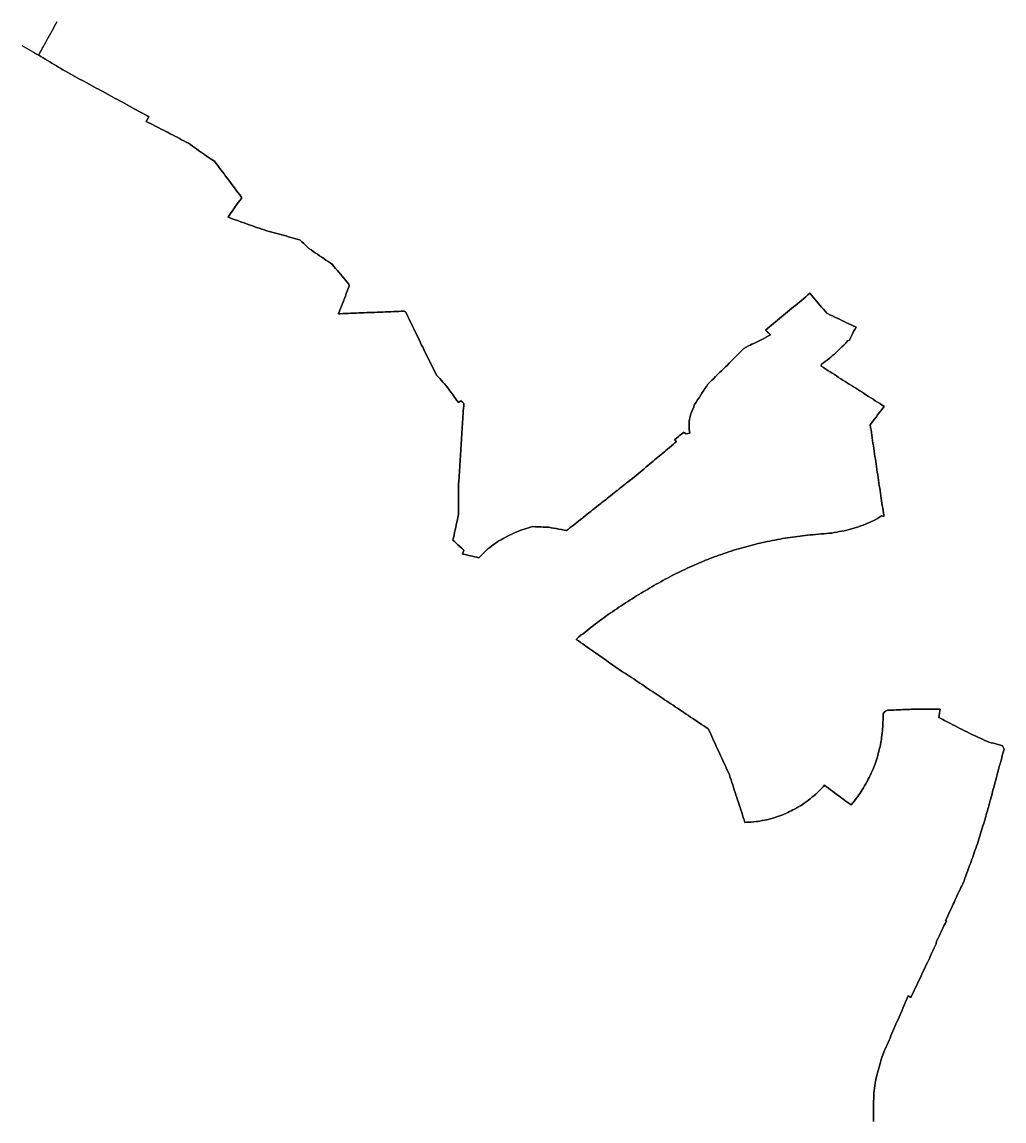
# Model space of a CAD drawing. Header units: inches. Extents: x 130170 to 284068, y 377793 to 804530.
# Drawn here: x 159913 to 163505, y 621298 to 625317 of the extents above; entities that cross this region are included whole.
import ezdxf

# ---------------------------------------------------------------- set-up
doc = ezdxf.new("R2010")
doc.units = ezdxf.units.IN
doc.header["$MEASUREMENT"] = 0
doc.layers.add('muni_il', color=7, linetype='Continuous')

msp = doc.modelspace()

# ---------------------------------------------------------------- linework, layer by layer
at = {"layer": 'muni_il'}
for points in [[(163027, 621296.2), (163027, 621301.2), (163027.1, 621311.1), (163027.2, 621321.1), (163027.3, 621331), (163027.4, 621340.9), (163027.5, 621350.9), (163027.6, 621360.8), (163027.8, 621370.7), (163027.9, 621380.7), (163028, 621390.6), (163028.1, 621400.5), (163029.4, 621409.4), (163030.8, 621418.2), (163032.2, 621427.1), (163033.6, 621435.9), (163034.7, 621442.6), (163035.9, 621449.4), (163037.1, 621456.1), (163039.5, 621464.9), (163041.9, 621473.7), (163044.4, 621482.5), (163046.8, 621491.3), (163049.2, 621500.1), (163051.7, 621508.9), (163054.1, 621517.7), (163056.5, 621526.5), (163059, 621533.5), (163061.6, 621540), (163064.2, 621546.4), (163066.8, 621552.8), (163070.2, 621560.9), (163073.7, 621569), (163077.2, 621577.1), (163080.7, 621585.2), (163084.1, 621593.3), (163087.6, 621601.4), (163091.1, 621609.5), (163094.6, 621617.6), (163098.3, 621626.2), (163102, 621634.8), (163105.7, 621643.5), (163109.4, 621652.1), (163113.1, 621660.7), (163116.9, 621669.4), (163120.6, 621678), (163124.3, 621686.6), (163128, 621695.3), (163131.7, 621703.9), (163135.4, 621712.5), (163139.1, 621721.2), (163142.8, 621729.8), (163146.6, 621738.4), (163150.3, 621747.1), (163154, 621755.7), (163158.9, 621752.8), (163163.9, 621749.9), (163167.9, 621758.4), (163172, 621766.9), (163176, 621775.4), (163180, 621783.9), (163184, 621792.4), (163188.1, 621800.9), (163192.1, 621809.4), (163196.1, 621817.9), (163200.2, 621826.4), (163204.2, 621834.9), (163208.2, 621843.4), (163212.2, 621851.9), (163216.3, 621860.4), (163220.3, 621868.9), (163224.3, 621877.4), (163227.9, 621885), (163231.5, 621892.5), (163235.1, 621900.1), (163238.7, 621907.6), (163242.3, 621915.2), (163245.9, 621923), (163249.5, 621930.7), (163253.2, 621938.5), (163256.8, 621946.3), (163258.2, 621955.3), (163259.2, 621957.9), (163263.3, 621966.3), (163267.1, 621974.3), (163270.9, 621982.2), (163274.8, 621990.2), (163278.6, 621998.1), (163282.4, 622006.1), (163286.2, 622014.1), (163290.1, 622022), (163293.9, 622030), (163290.7, 622031.5), (163294.9, 622039.9), (163299.1, 622048.3), (163303, 622056.8), (163306.9, 622065.2), (163310.8, 622073.6), (163314.7, 622082), (163318.6, 622090.4), (163321.9, 622097.5), (163325.1, 622104.6), (163328.4, 622111.7), (163332.2, 622119.9), (163336.1, 622128.2), (163339.9, 622136.5), (163343.7, 622144.7), (163346.8, 622151.3), (163349.9, 622157.9), (163353.6, 622165.8), (163357.3, 622173.7), (163358.3, 622176.6), (163360.1, 622181.3), (163361.9, 622186.1), (163364.8, 622194.1), (163367.7, 622202.1), (163370.7, 622210.1), (163373.4, 622217.5), (163376.2, 622225), (163378.9, 622232.4), (163381.7, 622239.9), (163384.5, 622247.5), (163387.2, 622255.2), (163390, 622262.9), (163392.8, 622270.8), (163395.6, 622278.7), (163398.4, 622286.6), (163401.2, 622294.4), (163404.2, 622303), (163407.2, 622311.6), (163410.2, 622320.2), (163412.7, 622328.3), (163415.1, 622336.5), (163417.6, 622344.7), (163420.1, 622352.8), (163422.6, 622361), (163425.1, 622369.2), (163427.6, 622377.8), (163430.2, 622386.3), (163432.7, 622394.9), (163435.2, 622403.5), (163437.8, 622412), (163439.7, 622419), (163441.6, 622425.9), (163443.6, 622432.6), (163445.5, 622439.3), (163447.5, 622445.9), (163450.1, 622455.3), (163452.8, 622464.7), (163453.2, 622467.9), (163454.7, 622473), (163456.2, 622478.1), (163458.4, 622486.4), (163460.7, 622494.7), (163462.9, 622503), (163465.2, 622511.3), (163466.9, 622517.7), (163468.7, 622524), (163470.7, 622531.3), (163472.6, 622538.5), (163474.3, 622544.8), (163475.9, 622551), (163478.4, 622560.2), (163481, 622569.5), (163483.6, 622578.7), (163486.2, 622588.3), (163488.7, 622597.8), (163491.3, 622607.3), (163492.7, 622612.4), (163494.1, 622617.6), (163496.2, 622625.8), (163498.4, 622634), (163500.6, 622642.3), (163502.6, 622649.9), (163504.6, 622657.5), (163502.7, 622662.6), (163500.7, 622667.7), (163499.6, 622669.7), (163491.3, 622672.1), (163482.9, 622674.4), (163474.5, 622676.8), (163466.1, 622679.1), (163457.8, 622681.5), (163449.4, 622683.9), (163441.7, 622686.9), (163434, 622689.9), (163425.8, 622693.8), (163417.5, 622697.6), (163409.3, 622701.5), (163401.1, 622705.3), (163392.9, 622709.2), (163384.6, 622713), (163376.4, 622716.9), (163368.2, 622720.7), (163359.9, 622724.6), (163351.3, 622729.1), (163342.7, 622733.6), (163334.1, 622738.1), (163325.5, 622742.6), (163316.9, 622747.1), (163309.3, 622751.1), (163301.7, 622755.1), (163294.6, 622758.8), (163287.5, 622762.5), (163280.4, 622766.2), (163273.3, 622769.9), (163266.2, 622773.6), (163267.4, 622781.4), (163268.7, 622789.1), (163269.9, 622796.8), (163271.1, 622804.6), (163261.6, 622804.5), (163252.1, 622804.4), (163242.5, 622804.3), (163233, 622804.2), (163223.4, 622804.1), (163213.9, 622804), (163204.3, 622803.9), (163194.8, 622803.8), (163185.3, 622803.7), (163175.7, 622803.6), (163166.2, 622803.5), (163158.4, 622803.3), (163150.6, 622803), (163142.8, 622802.8), (163135, 622802.5), (163127.2, 622802.1), (163119.4, 622801.8), (163110.6, 622801.4), (163101.8, 622800.9), (163093.1, 622800.5), (163084.3, 622800.1), (163078.4, 622799.9), (163071, 622796.9), (163066.6, 622793), (163064.5, 622790.2), (163063, 622787.1), (163062.5, 622781.7), (163062, 622776.3), (163062, 622766.5), (163061.9, 622756.6), (163061.4, 622748.4), (163061, 622740.2), (163060.6, 622731.9), (163059.9, 622724.6), (163059.2, 622717.2), (163058.1, 622709.1), (163057, 622700.9), (163055.9, 622692.8), (163054.1, 622683), (163052.3, 622673.3), (163050.3, 622663.7), (163048.5, 622656.5), (163046.8, 622649.3), (163044.8, 622642.1), (163042.9, 622635), (163040.1, 622625.6), (163037.7, 622618.5), (163035.4, 622611.5), (163032.9, 622604.5), (163030.4, 622597.6), (163026.7, 622588.4), (163023, 622579.3), (163019, 622570.3), (163014.9, 622561.3), (163011.6, 622554.6), (163008.3, 622548), (163003.7, 622539.3), (162999, 622530.6), (162994.7, 622523.6), (162990.5, 622516.5), (162986.3, 622509.4), (162982.2, 622503.3), (162978.2, 622497.1), (162973.9, 622491), (162969.7, 622484.9), (162963.7, 622477.1), (162957.8, 622469.2), (162951.6, 622461.5), (162945.2, 622453.9), (162937.7, 622459.4), (162930.2, 622465), (162922.7, 622470.5), (162915.2, 622476), (162907.7, 622481.5), (162900.1, 622487), (162892.6, 622492.5), (162885.1, 622498.1), (162877.6, 622503.6), (162870.1, 622509.1), (162862.6, 622514.6), (162855, 622520.1), (162847.5, 622525.6), (162843, 622520.6), (162838.4, 622515.6), (162833.7, 622510.7), (162829, 622505.9), (162822.4, 622499.6), (162815.8, 622493.4), (162809.1, 622487.4), (162802.2, 622481.6), (162795, 622476), (162787.9, 622470.5), (162780.7, 622465), (162773.3, 622459.8), (162765.8, 622454.7), (162760.1, 622451.1), (162754.3, 622447.5), (162746.5, 622443), (162738.7, 622438.5), (162732.7, 622435.3), (162726.7, 622432.2), (162720.5, 622429.2), (162714.4, 622426.3), (162706.2, 622422.6), (162697.8, 622419.1), (162691.5, 622416.7), (162685.2, 622414.2), (162676.7, 622411.2), (162668.1, 622408.4), (162659.4, 622405.9), (162650.7, 622403.5), (162642, 622401), (162635.4, 622399.5), (162628.7, 622398), (162619.8, 622396.4), (162611, 622394.8), (162604.2, 622393.8), (162597.5, 622392.8), (162588.5, 622391.9), (162579.5, 622391), (162572, 622390.6), (162564.5, 622390.2), (162557, 622389.8), (162554, 622398.9), (162551, 622408.1), (162548, 622417.2), (162545.1, 622426.4), (162542.1, 622435.5), (162539.1, 622444.7), (162536.1, 622453.8), (162533.1, 622462.9), (162530.2, 622472.1), (162527.2, 622481.2), (162524.2, 622490.4), (162521.2, 622499.5), (162518.2, 622508.7), (162515.3, 622517.8), (162512.3, 622527), (162509.3, 622536.1), (162506.3, 622545.3), (162503.3, 622554.4), (162500.4, 622563.6), (162496.3, 622572.4), (162492.3, 622581.2), (162488.2, 622590), (162484.2, 622598.8), (162480.2, 622607.6), (162476.1, 622616.4), (162472.1, 622625.2), (162468, 622634), (162464, 622642.8), (162459.9, 622651.6), (162455.9, 622660.4), (162451.9, 622669.2), (162447.8, 622678), (162443.8, 622686.8), (162439.7, 622695.6), (162435.7, 622704.4), (162431.7, 622713.2), (162427.6, 622722), (162423.6, 622730.8), (162424.1, 622730.9), (162424, 622731), (162422.2, 622732.2), (162414.2, 622737.6), (162406.2, 622743), (162398.2, 622748.3), (162390.2, 622753.7), (162382.1, 622759.1), (162374.1, 622764.5), (162366.1, 622769.9), (162358.1, 622775.3), (162350.1, 622780.6), (162342.1, 622786), (162334, 622791.4), (162326, 622796.8), (162318, 622802.2), (162310, 622807.5), (162302, 622812.9), (162294, 622818.3), (162286, 622823.7), (162285.8, 622823.8), (162278.3, 622828.7), (162270.9, 622833.7), (162263.4, 622838.7), (162255.9, 622843.7), (162248.4, 622848.7), (162240.9, 622853.7), (162233.4, 622858.7), (162225.9, 622863.6), (162218.4, 622868.6), (162210.9, 622873.6), (162203.3, 622878.7), (162195.7, 622883.8), (162188.2, 622888.9), (162180.6, 622894.1), (162173, 622899.2), (162165.4, 622904.3), (162157.8, 622909.4), (162150.2, 622914.5), (162142.7, 622919.6), (162135.1, 622924.7), (162127.5, 622929.9), (162120.3, 622933.9), (162113.1, 622937.9), (162105.2, 622943.4), (162097.3, 622948.9), (162089.4, 622954.4), (162081.6, 622959.9), (162073.7, 622965.4), (162065.8, 622970.9), (162058, 622976.4), (162050.1, 622982), (162042.2, 622987.5), (162034.4, 622993), (162026.5, 622998.5), (162018.6, 623004), (162010.8, 623009.5), (162002.9, 623015), (161995, 623020.5), (161987.2, 623026), (161979.3, 623031.5), (161971.4, 623037), (161963.6, 623042.5), (161955.7, 623048), (161947.8, 623053.6), (161939.9, 623059.1), (161944.8, 623063.5), (161949.7, 623068), (161957.3, 623074), (161964.8, 623079.9), (161972.4, 623085.8), (161979.9, 623091.8), (161987.4, 623097.7), (161995, 623103.7), (162002.5, 623109.6), (162010.1, 623115.5), (162017.8, 623121.2), (162025.6, 623126.9), (162033.3, 623132.6), (162041.1, 623138.2), (162048.8, 623143.9), (162056.6, 623149.6), (162064.5, 623155), (162072.5, 623160.3), (162080.4, 623165.7), (162088.4, 623171.1), (162096.3, 623176.5), (162104.3, 623181.9), (162112.2, 623187.3), (162120.2, 623192.7), (162128.3, 623197.8), (162136.4, 623202.9), (162144.6, 623208), (162152.7, 623213.1), (162160.9, 623218.2), (162169, 623223.3), (162176.9, 623227.9), (162184.7, 623232.6), (162192.6, 623237.2), (162200.5, 623241.9), (162208.4, 623246.5), (162216.3, 623251.2), (162224.1, 623255.8), (162232, 623260.5), (162240.4, 623265.1), (162248.8, 623269.7), (162257.2, 623274.3), (162265.6, 623278.9), (162274, 623283.5), (162282.4, 623288.1), (162290.8, 623292.7), (162298.3, 623296.5), (162305.8, 623300.2), (162313.4, 623303.9), (162320.9, 623307.7), (162328.4, 623311.4), (162337, 623315.2), (162345.6, 623319.1), (162354.2, 623322.9), (162362.8, 623326.8), (162371.4, 623330.6), (162380.1, 623334.5), (162388.7, 623338.3), (162397.3, 623342.1), (162405.1, 623345.2), (162412.9, 623348.3), (162420.7, 623351.3), (162428.5, 623354.4), (162436.3, 623357.5), (162444.1, 623360.5), (162453, 623363.6), (162462, 623366.6), (162470.9, 623369.7), (162479.8, 623372.7), (162488.7, 623375.8), (162497.7, 623378.8), (162506.6, 623381.9), (162515.5, 623384.9), (162524.6, 623387.5), (162533.7, 623390), (162542.8, 623392.6), (162551.8, 623395.1), (162560.9, 623397.7), (162570, 623400.2), (162579.1, 623402.8), (162588.2, 623405.3), (162596.3, 623407.3), (162604.5, 623409.2), (162612.6, 623411.1), (162620.8, 623413.1), (162629, 623415), (162638.4, 623416.8), (162647.8, 623418.7), (162657.2, 623420.5), (162666.6, 623422.3), (162676, 623424.2), (162685.4, 623426), (162694.8, 623427.8), (162703.9, 623429.1), (162713.1, 623430.3), (162722.2, 623431.6), (162731.4, 623432.8), (162740.5, 623434), (162749.6, 623435.3), (162758.8, 623436.5), (162767.9, 623437.8), (162777, 623439), (162786.2, 623440.3), (162796, 623441.1), (162805.9, 623442), (162815.7, 623442.8), (162825.6, 623443.7), (162835.4, 623444.6), (162845.3, 623445.4), (162855.1, 623446.3), (162865, 623447.2), (162874.8, 623448), (162883.9, 623449.7), (162893, 623451.4), (162902.1, 623453.1), (162911.2, 623454.8), (162920.2, 623456.6), (162929.3, 623458.3), (162937.8, 623460.7), (162946.3, 623463), (162954.8, 623465.4), (162963.3, 623467.8), (162971.8, 623471), (162980.4, 623474.1), (162988.9, 623477.3), (162997.4, 623480.4), (163005.9, 623483.6), (163012.8, 623486.7), (163019.7, 623489.9), (163026.6, 623493), (163033.4, 623496.2), (163041.3, 623501.2), (163049.1, 623506.2), (163057, 623511.2), (163065.4, 623508.6), (163064.5, 623514.8), (163063.6, 623520.9), (163063.5, 623521.8), (163062.1, 623530.7), (163060.8, 623539.5), (163059.5, 623548.4), (163058.2, 623557.2), (163056.8, 623566.1), (163055.5, 623574.9), (163054.2, 623583.8), (163052.7, 623593.4), (163051.3, 623603.1), (163049.8, 623612.7), (163048.4, 623622.3), (163047, 623632), (163045.5, 623641.6), (163044.1, 623651.2), (163042.6, 623660.9), (163041.2, 623670.5), (163039.7, 623680.2), (163038.3, 623689.8), (163036.8, 623699.4), (163035.4, 623709.1), (163034, 623718.7), (163032.5, 623728.4), (163031.1, 623738), (163029.6, 623747.7), (163028.2, 623757.3), (163026.7, 623766.9), (163025.3, 623776.6), (163023.8, 623786.2), (163022.4, 623795.9), (163020.9, 623805.5), (163019.5, 623815.2), (163018.1, 623824.8), (163016.6, 623834.4), (163015.2, 623844.1), (163018.8, 623848.8), (163019, 623849.1), (163024.8, 623856.7), (163030.7, 623864.4), (163036.5, 623872), (163042.4, 623879.7), (163048.2, 623887.3), (163054.1, 623895), (163058.1, 623900.4), (163062.2, 623905.8), (163066.3, 623911.2), (163058.1, 623916.4), (163050, 623921.5), (163041.9, 623926.7), (163033.8, 623931.9), (163025.7, 623937.1), (163017.6, 623942.2), (163009.5, 623947.4), (163001.4, 623952.6), (162993.3, 623957.8), (162985.2, 623962.9), (162977.1, 623968.1), (162969.9, 623972.6), (162962.1, 623977.5), (162954.4, 623982.5), (162946.6, 623987.5), (162938.8, 623992.5), (162931, 623997.5), (162923.2, 624002.4), (162915.4, 624007.4), (162907.6, 624012.4), (162899.8, 624017.4), (162892, 624022.4), (162884.2, 624027.4), (162876.4, 624032.3), (162868.6, 624037.3), (162860.5, 624042.5), (162852.4, 624047.8), (162844.3, 624053), (162836.2, 624058.2), (162836.8, 624065), (162843.8, 624070.2), (162850.7, 624075.4), (162857.6, 624080.6), (162864.5, 624085.8), (162871.4, 624091), (162877.7, 624096.7), (162884, 624102.4), (162890.4, 624108.1), (162897.4, 624115), (162904.4, 624121.8), (162911.5, 624128.6), (162918.5, 624135.5), (162925.5, 624142.3), (162928.6, 624146.5), (162931.6, 624150.6), (162939.1, 624153.8), (162942.9, 624161.5), (162946.7, 624169.3), (162950.5, 624177), (162954.3, 624184.8), (162959, 624192.7), (162963.7, 624200.6), (162959.2, 624202.8), (162954.7, 624204.9), (162946, 624209.1), (162937.3, 624213.2), (162928.7, 624217.3), (162920, 624221.5), (162911.3, 624225.6), (162902.7, 624229.7), (162894, 624233.9), (162885.3, 624238), (162876.7, 624242.1), (162868, 624246.2), (162859.3, 624250.4), (162858.7, 624250.7), (162856.1, 624252.4), (162850, 624259.6), (162843.8, 624266.8), (162837.6, 624274.1), (162831.4, 624281.3), (162825.3, 624288.5), (162819.1, 624295.8), (162812.9, 624303), (162806.7, 624310.2), (162800.5, 624317.5), (162794.4, 624324.7), (162787, 624318.6), (162779.6, 624312.4), (162772.2, 624306.3), (162764.8, 624300.2), (162757.4, 624294), (162750, 624287.9), (162742.6, 624281.8), (162735.2, 624275.7), (162727.8, 624269.5), (162720.4, 624263.4), (162713, 624257.3), (162705.6, 624251.1), (162698.2, 624245), (162690.8, 624238.9), (162683.4, 624232.7), (162676, 624226.6), (162668.6, 624220.5), (162661.2, 624214.3), (162653.8, 624208.2), (162646.4, 624202.1), (162639, 624195.9), (162631.7, 624189.8), (162638, 624184.3), (162644.4, 624178.8), (162650.8, 624173.3), (162642.6, 624168.8), (162634.5, 624164.3), (162626.3, 624159.7), (162618.2, 624155.2), (162610.9, 624151.7), (162603.6, 624148.2), (162596.3, 624144.7), (162589, 624141.2), (162582.8, 624138.2), (162576.7, 624135.2), (162570.5, 624132.2), (162562, 624127.7), (162553.5, 624123.1), (162546.8, 624116.4), (162540.1, 624109.7), (162533.4, 624103), (162526.7, 624096.3), (162520, 624089.6), (162513.3, 624082.9), (162506.6, 624076.2), (162499.9, 624069.5), (162492.8, 624062.5), (162485.6, 624055.5), (162478.5, 624048.5), (162471.3, 624041.5), (162464.2, 624034.5), (162457, 624027.5), (162449.9, 624020.5), (162442.7, 624013.5), (162435.6, 624006.6), (162428.4, 623999.6), (162421.3, 623992.6), (162415.9, 623984.3), (162410.5, 623976.1), (162405.1, 623967.8), (162399.8, 623959.5), (162394.4, 623951.3), (162389, 623943), (162383.7, 623934.8), (162378.3, 623926.5), (162372.9, 623918.3), (162369.5, 623909.8), (162366.1, 623901.3), (162362.7, 623892.8), (162359.3, 623884.3), (162357.1, 623874.7), (162354.8, 623865), (162352.5, 623855.4), (162352.5, 623845.8), (162352.5, 623836.2), (162352.5, 623826.5), (162354, 623820.1), (162355.4, 623813.6), (162348.7, 623812.1), (162342, 623810.6), (162335.5, 623814.8), (162333.4, 623816.1), (162332.3, 623815.3), (162325.3, 623809.8), (162318.2, 623804.4), (162313.4, 623800.6), (162306.3, 623794.9), (162299.1, 623789.2), (162302.6, 623785.7), (162306.2, 623782.2), (162301, 623777.9), (162295.8, 623773.6), (162288.5, 623767.3), (162281.1, 623761.1), (162273.7, 623754.9), (162268.1, 623750.1), (162262.5, 623745.3), (162256.9, 623740.5), (162250.7, 623735.4), (162244.6, 623730.2), (162238.4, 623725.1), (162232.5, 623720.2), (162226.6, 623715.4), (162220.8, 623710.6), (162214.4, 623705.2), (162208.1, 623699.9), (162201.8, 623694.6), (162194.9, 623688.8), (162188, 623682.9), (162181.1, 623677.1), (162174.6, 623671.6), (162168.2, 623666.1), (162160.6, 623660.2), (162152.9, 623654), (162145.2, 623647.9), (162137.5, 623641.8), (162129.8, 623635.6), (162124.4, 623631.3), (162119, 623627.1), (162113.6, 623622.8), (162108.1, 623618.5), (162102.7, 623614.2), (162097.2, 623609.8), (162091.7, 623605.4), (162086.2, 623600.9), (162079.3, 623595.5), (162072.4, 623590), (162065.5, 623584.5), (162060, 623580.1), (162054.5, 623575.7), (162049, 623571.3), (162043.4, 623566.8), (162037.7, 623562.3), (162033.7, 623559.2), (162029.7, 623556), (162022, 623550), (162014.3, 623543.9), (162006.6, 623537.9), (161999.9, 623532.5), (161993.2, 623527.2), (161986.4, 623521.8), (161979.2, 623516.1), (161972.1, 623510.4), (161964.9, 623504.8), (161962.3, 623502.7), (161955.5, 623497.3), (161948.7, 623491.9), (161941.9, 623486.6), (161936.2, 623482), (161930.5, 623477.4), (161924.8, 623472.9), (161918.1, 623467.7), (161911.4, 623462.5), (161904.8, 623457.3), (161895.3, 623459), (161885.8, 623460.7), (161876.3, 623462.4), (161866.9, 623464.1), (161857.4, 623465.8), (161847.9, 623467.5), (161838.4, 623469.2), (161828.9, 623469.6), (161819.4, 623470), (161809.9, 623470.4), (161800.3, 623470.8), (161790.8, 623471.2), (161781.3, 623471.6), (161773.2, 623469.2), (161765.1, 623466.8), (161757, 623464.4), (161749, 623462.1), (161740.9, 623459.7), (161731.8, 623455.9), (161722.8, 623452.1), (161713.7, 623448.3), (161704.7, 623444.5), (161695.7, 623440.7), (161688, 623436.4), (161680.3, 623432.2), (161672.6, 623427.9), (161665, 623423.7), (161657.3, 623419.4), (161649.6, 623415.2), (161643.1, 623410.3), (161636.6, 623405.4), (161630.1, 623400.5), (161623.7, 623395.6), (161617.2, 623390.7), (161610.6, 623384.1), (161604, 623377.6), (161597.4, 623371), (161590.9, 623364.4), (161584.3, 623357.8), (161576.2, 623359.6), (161568.2, 623361.3), (161560.2, 623363), (161552.1, 623364.8), (161542.7, 623366.9), (161533.2, 623369.1), (161523.8, 623371.3), (161526.3, 623378.5), (161528.8, 623385.7), (161521.5, 623392.2), (161514.2, 623398.7), (161506.9, 623405.2), (161501, 623410.9), (161495.1, 623416.6), (161489.2, 623422.3), (161491.2, 623431.5), (161493.1, 623440.8), (161495.1, 623450.1), (161497.1, 623459.4), (161499.1, 623468.7), (161501.1, 623478), (161503.1, 623487.3), (161505.1, 623496.6), (161507.1, 623505.8), (161509.1, 623515.1), (161509.2, 623523.3), (161509.3, 623531.4), (161509.3, 623539.6), (161509.4, 623549.5), (161509.4, 623559.5), (161509.5, 623569.4), (161509.6, 623579.4), (161509.6, 623589.3), (161509.7, 623599.3), (161509.8, 623609.2), (161509.8, 623619.2), (161509.9, 623629.1), (161510.2, 623634.8), (161510.6, 623640.5), (161511.2, 623650.1), (161511.8, 623659.7), (161512.4, 623669.3), (161513, 623679), (161513.7, 623688.6), (161514.3, 623698.4), (161514.9, 623708.3), (161515.6, 623718.1), (161516.2, 623728), (161516.8, 623737.8), (161517.5, 623747.7), (161518.1, 623757.5), (161518.8, 623767.4), (161519.4, 623777.2), (161520, 623787.1), (161520.7, 623796.9), (161521.3, 623806.8), (161521.9, 623816.6), (161522.6, 623826.3), (161523.2, 623836), (161523.8, 623845.7), (161524.5, 623855.3), (161525.1, 623865), (161525.7, 623874.7), (161526.4, 623884.3), (161527, 623894), (161527.6, 623903.7), (161528.3, 623913.4), (161528.3, 623921.9), (161524.1, 623926.8), (161518.3, 623931.9), (161514.5, 623929), (161509.1, 623925), (161503.5, 623932.7), (161497.9, 623940.4), (161492.4, 623948.1), (161486.8, 623955.9), (161481.2, 623963.6), (161475.6, 623971.3), (161470, 623979), (161464.5, 623986.7), (161458.5, 623993.2), (161452.6, 623999.8), (161446.7, 624006.3), (161440.8, 624012.8), (161434.9, 624019.3), (161428.9, 624025.8), (161424.7, 624034.2), (161420.5, 624042.6), (161416.3, 624051), (161412.1, 624059.4), (161407.9, 624067.8), (161403.7, 624076.2), (161399.5, 624084.6), (161395.2, 624093), (161394.7, 624094.1), (161390.7, 624102.4), (161386.7, 624110.7), (161382.7, 624118.9), (161378.6, 624127.2), (161374.6, 624135.5), (161370.6, 624143.8), (161366.6, 624152), (161362.6, 624160.3), (161358.6, 624168.6), (161354.3, 624177.4), (161350, 624186.3), (161345.7, 624195.1), (161341.4, 624204), (161337.1, 624212.8), (161332.8, 624221.7), (161328.5, 624230.5), (161324.2, 624239.4), (161319.9, 624248.2), (161315.7, 624257.1), (161310.2, 624259.5), (161300.4, 624259.1), (161290.7, 624258.7), (161280.9, 624258.3), (161271.1, 624257.9), (161261.4, 624257.5), (161251.6, 624257.1), (161241.9, 624256.7), (161232.1, 624256.3), (161222.3, 624255.9), (161212.6, 624255.5), (161202.8, 624255.1), (161193.1, 624254.7), (161183.3, 624254.3), (161173.5, 624253.9), (161163.8, 624253.5), (161154, 624253.1), (161144.3, 624252.7), (161134.5, 624252.3), (161124.7, 624251.9), (161115, 624251.5), (161105.2, 624251.1), (161095.5, 624250.7), (161085.7, 624250.3), (161075.9, 624250), (161071.1, 624250.1), (161070.6, 624250.1), (161070.6, 624250.3), (161074.2, 624259.5), (161077.7, 624268.7), (161081.3, 624277.9), (161084.8, 624287), (161088.4, 624296.2), (161091.9, 624305.4), (161095.5, 624314.6), (161099, 624323.8), (161102.6, 624332.9), (161106.1, 624342.1), (161109.7, 624351.3), (161108.3, 624357.6), (161102.3, 624364.9), (161096.2, 624372.2), (161090.2, 624379.5), (161084.1, 624386.8), (161078.1, 624394.1), (161072, 624401.4), (161066, 624408.7), (161060, 624416), (161053.9, 624423.2), (161047.9, 624430.5), (161040.1, 624435.8), (161032.3, 624441.1), (161024.5, 624446.3), (161016.7, 624451.6), (161008.9, 624456.8), (161001.1, 624462.1), (160993.4, 624467.4), (160985.6, 624472.6), (160977.8, 624477.9), (160970, 624483.1), (160962.2, 624488.4), (160955.9, 624494.5), (160949.5, 624500.5), (160943.2, 624506.6), (160936.8, 624512.7), (160930.5, 624518.8), (160928.1, 624520.2), (160918.9, 624522.7), (160909.6, 624525.3), (160900.4, 624527.9), (160891.1, 624530.5), (160881.9, 624533.1), (160872.6, 624535.6), (160863.3, 624538.2), (160854.1, 624540.8), (160844.8, 624543.4), (160835.6, 624545.9), (160826.3, 624548.5), (160817, 624551.1), (160807.8, 624553.7), (160798.5, 624556.2), (160789.4, 624559.5), (160780.2, 624562.7), (160771, 624565.9), (160761.8, 624569.2), (160752.6, 624572.4), (160743.5, 624575.6), (160734.3, 624578.9), (160725.1, 624582.1), (160715.9, 624585.3), (160706.8, 624588.5), (160697.6, 624591.8), (160688.4, 624595), (160679.2, 624598.2), (160670, 624601.5), (160665.6, 624602.9), (160667.5, 624605.6), (160672.5, 624612.7), (160677.5, 624619.8), (160682.5, 624626.8), (160687.5, 624633.9), (160692.5, 624641), (160692.9, 624641.6), (160698.5, 624648.9), (160704, 624656.2), (160709.6, 624663.5), (160715.2, 624670.9), (160715.2, 624676.5), (160709.4, 624684.2), (160703.6, 624691.9), (160697.9, 624699.6), (160692.1, 624707.3), (160686.4, 624715), (160680.6, 624722.7), (160674.8, 624730.4), (160669.1, 624738.1), (160663.3, 624745.8), (160657.6, 624753.5), (160651.8, 624761.2), (160646.1, 624768.9), (160640.3, 624776.6), (160634.5, 624784.3), (160628.8, 624792), (160623, 624799.7), (160617.3, 624807.4), (160611.1, 624811.1), (160604.9, 624814.7), (160597.6, 624819.6), (160590.2, 624824.5), (160588, 624826.4), (160580.6, 624831.7), (160573.2, 624836.9), (160565.8, 624842.1), (160558.5, 624847.4), (160551.1, 624852.6), (160543.7, 624857.8), (160536.3, 624863), (160528.9, 624868.3), (160521.5, 624873.5), (160513.2, 624877.8), (160504.9, 624882.1), (160496.6, 624886.4), (160488.3, 624890.7), (160480, 624895.1), (160471.7, 624899.4), (160463.4, 624903.7), (160455.1, 624908), (160446.8, 624912.3), (160438.5, 624916.6), (160430.2, 624920.9), (160421.9, 624925.2), (160413.6, 624929.5), (160405.9, 624933.5), (160398.1, 624937.5), (160390.3, 624941.4), (160382.6, 624945.4), (160374.8, 624949.4), (160367, 624953.4), (160372.1, 624961.9), (160377.2, 624970.4), (160369.5, 624974.6), (160361.8, 624978.8), (160354.1, 624983), (160346.3, 624987.1), (160338.6, 624991.3), (160330.9, 624995.5), (160323.2, 624999.7), (160314.5, 625004.4), (160305.8, 625009.2), (160297.1, 625013.9), (160288.5, 625018.6), (160279.8, 625023.3), (160271.1, 625028.1), (160262.4, 625032.8), (160253.7, 625037.5), (160245, 625042.2), (160236.3, 625046.9), (160227.7, 625051.7), (160219, 625056.4), (160210.3, 625061.1), (160201.6, 625065.8), (160192.9, 625070.6), (160184.2, 625075.3), (160175.5, 625080), (160166.9, 625084.7), (160158.2, 625089.4), (160149.5, 625094.2), (160140.8, 625098.9), (160132.1, 625103.6), (160123.4, 625108.3), (160114.7, 625113), (160106.1, 625117.8), (160097.4, 625122.5), (160088.7, 625127.2), (160080, 625131.9), (160071.3, 625136.7), (160062.6, 625141.4), (160054.5, 625146.4), (160046.5, 625151.3), (160038.4, 625156.3), (160030.3, 625161.3), (160022.3, 625166.3), (160014.2, 625171.2), (160006.1, 625176.2), (159998, 625181.2), (159990, 625186.2), (159981.9, 625191.2), (159973.8, 625196.1), (159978.2, 625203.9), (159982.5, 625211.6), (159986.8, 625219.4), (159991.2, 625227.1), (159995.5, 625234.9), (159999.8, 625242.6), (160004.2, 625250.4), (160008.8, 625259), (160013.5, 625267.6), (160018.2, 625276.2), (160022.9, 625284.8), (160027.6, 625293.4), (160032.2, 625302), (160036.9, 625310.6), (160041.6, 625319.2)], [(159912.7, 625230.4), (159921.1, 625225.6), (159929.6, 625220.9), (159938.1, 625216.1), (159946.6, 625211.4), (159955, 625206.7), (159961.3, 625203.1), (159967.6, 625199.6), (159973.8, 625196.1), (159981.9, 625191.2), (159990, 625186.2), (159998, 625181.2), (160006.1, 625176.2), (160014.2, 625171.2), (160022.3, 625166.3), (160030.3, 625161.3), (160038.4, 625156.3), (160046.5, 625151.3), (160054.5, 625146.4), (160062.6, 625141.4), (160071.3, 625136.7), (160080, 625131.9), (160088.7, 625127.2), (160097.4, 625122.5), (160106.1, 625117.8), (160114.7, 625113), (160123.4, 625108.3), (160132.1, 625103.6), (160140.8, 625098.9), (160149.5, 625094.2), (160158.2, 625089.4), (160166.9, 625084.7), (160175.5, 625080), (160184.2, 625075.3), (160192.9, 625070.6), (160201.6, 625065.8), (160210.3, 625061.1), (160219, 625056.4), (160227.7, 625051.7), (160236.3, 625046.9), (160245, 625042.2), (160253.7, 625037.5), (160262.4, 625032.8), (160271.1, 625028.1), (160279.8, 625023.3), (160288.5, 625018.6), (160297.1, 625013.9), (160305.8, 625009.2), (160314.5, 625004.4), (160323.2, 624999.7), (160330.9, 624995.5), (160338.6, 624991.3), (160346.3, 624987.1), (160354.1, 624983), (160361.8, 624978.8), (160369.5, 624974.6), (160377.2, 624970.4), (160372.1, 624961.9), (160367, 624953.4), (160374.8, 624949.4), (160382.6, 624945.4), (160390.3, 624941.4), (160398.1, 624937.5), (160405.9, 624933.5), (160413.6, 624929.5), (160421.9, 624925.2), (160430.2, 624920.9), (160438.5, 624916.6), (160446.8, 624912.3), (160455.1, 624908), (160463.4, 624903.7), (160471.7, 624899.4), (160480, 624895.1), (160488.3, 624890.7), (160496.6, 624886.4), (160504.9, 624882.1), (160513.2, 624877.8), (160521.5, 624873.5), (160528.9, 624868.3), (160536.3, 624863), (160543.7, 624857.8), (160551.1, 624852.6), (160558.5, 624847.4), (160565.8, 624842.1), (160573.2, 624836.9), (160580.6, 624831.7), (160588, 624826.4), (160590.2, 624824.5), (160597.6, 624819.6), (160604.9, 624814.7), (160611.1, 624811.1), (160617.3, 624807.4), (160623, 624799.7), (160628.8, 624792), (160634.5, 624784.3), (160640.3, 624776.6), (160646.1, 624768.9), (160651.8, 624761.2), (160657.6, 624753.5), (160663.3, 624745.8), (160669.1, 624738.1), (160674.8, 624730.4), (160680.6, 624722.7), (160686.4, 624715), (160692.1, 624707.3), (160697.9, 624699.6), (160703.6, 624691.9), (160709.4, 624684.2), (160715.2, 624676.5), (160715.2, 624670.9), (160709.6, 624663.5), (160704, 624656.2), (160698.5, 624648.9), (160692.9, 624641.6), (160692.5, 624641), (160687.5, 624633.9), (160682.5, 624626.8), (160677.5, 624619.8), (160672.5, 624612.7), (160667.5, 624605.6), (160665.6, 624602.9), (160670, 624601.5), (160679.2, 624598.2), (160688.4, 624595), (160697.6, 624591.8), (160706.8, 624588.5), (160715.9, 624585.3), (160725.1, 624582.1), (160734.3, 624578.9), (160743.5, 624575.6), (160752.6, 624572.4), (160761.8, 624569.2), (160771, 624565.9), (160780.2, 624562.7), (160789.4, 624559.5), (160798.5, 624556.2), (160807.8, 624553.7), (160817, 624551.1), (160826.3, 624548.5), (160835.6, 624545.9), (160844.8, 624543.4), (160854.1, 624540.8), (160863.3, 624538.2), (160872.6, 624535.6), (160881.9, 624533.1), (160891.1, 624530.5), (160900.4, 624527.9), (160909.6, 624525.3), (160918.9, 624522.7), (160928.1, 624520.2), (160930.5, 624518.8), (160936.8, 624512.7), (160943.2, 624506.6), (160949.5, 624500.5), (160955.9, 624494.5), (160962.2, 624488.4), (160970, 624483.1), (160977.8, 624477.9), (160985.6, 624472.6), (160993.4, 624467.4), (161001.1, 624462.1), (161008.9, 624456.8), (161016.7, 624451.6), (161024.5, 624446.3), (161032.3, 624441.1), (161040.1, 624435.8), (161047.9, 624430.5), (161053.9, 624423.2), (161060, 624416), (161066, 624408.7), (161072, 624401.4), (161078.1, 624394.1), (161084.1, 624386.8), (161090.2, 624379.5), (161096.2, 624372.2), (161102.3, 624364.9), (161108.3, 624357.6), (161109.7, 624351.3), (161106.1, 624342.1), (161102.6, 624332.9), (161099, 624323.8), (161095.5, 624314.6), (161091.9, 624305.4), (161088.4, 624296.2), (161084.8, 624287), (161081.3, 624277.9), (161077.7, 624268.7), (161074.2, 624259.5), (161070.6, 624250.3), (161070.6, 624250.1), (161071.1, 624250.1), (161075.9, 624250), (161085.7, 624250.3), (161095.5, 624250.7), (161105.2, 624251.1), (161115, 624251.5), (161124.7, 624251.9), (161134.5, 624252.3), (161144.3, 624252.7), (161154, 624253.1), (161163.8, 624253.5), (161173.5, 624253.9), (161183.3, 624254.3), (161193.1, 624254.7), (161202.8, 624255.1), (161212.6, 624255.5), (161222.3, 624255.9), (161232.1, 624256.3), (161241.9, 624256.7), (161251.6, 624257.1), (161261.4, 624257.5), (161271.1, 624257.9), (161280.9, 624258.3), (161290.7, 624258.7), (161300.4, 624259.1), (161310.2, 624259.5), (161315.7, 624257.1), (161319.9, 624248.2), (161324.2, 624239.4), (161328.5, 624230.5), (161332.8, 624221.7), (161337.1, 624212.8), (161341.4, 624204), (161345.7, 624195.1), (161350, 624186.3), (161354.3, 624177.4), (161358.6, 624168.6), (161362.6, 624160.3), (161366.6, 624152), (161370.6, 624143.8), (161374.6, 624135.5), (161378.6, 624127.2), (161382.7, 624118.9), (161386.7, 624110.7), (161390.7, 624102.4), (161394.7, 624094.1), (161395.2, 624093), (161399.5, 624084.6), (161403.7, 624076.2), (161407.9, 624067.8), (161412.1, 624059.4), (161416.3, 624051), (161420.5, 624042.6), (161424.7, 624034.2), (161428.9, 624025.8), (161434.9, 624019.3), (161440.8, 624012.8), (161446.7, 624006.3), (161452.6, 623999.8), (161458.5, 623993.2), (161464.5, 623986.7), (161470, 623979), (161475.6, 623971.3), (161481.2, 623963.6), (161486.8, 623955.9), (161492.4, 623948.1), (161497.9, 623940.4), (161503.5, 623932.7), (161509.1, 623925), (161514.5, 623929), (161518.3, 623931.9), (161524.1, 623926.8), (161528.3, 623921.9), (161528.3, 623913.4), (161527.6, 623903.7), (161527, 623894), (161526.4, 623884.3), (161525.7, 623874.7), (161525.1, 623865), (161524.5, 623855.3), (161523.8, 623845.7), (161523.2, 623836), (161522.6, 623826.3), (161521.9, 623816.6), (161521.3, 623806.8), (161520.7, 623796.9), (161520, 623787.1), (161519.4, 623777.2), (161518.8, 623767.4), (161518.1, 623757.5), (161517.5, 623747.7), (161516.8, 623737.8), (161516.2, 623728), (161515.6, 623718.1), (161514.9, 623708.3), (161514.3, 623698.4), (161513.7, 623688.6), (161513, 623679), (161512.4, 623669.3), (161511.8, 623659.7), (161511.2, 623650.1), (161510.6, 623640.5), (161510.2, 623634.8), (161509.9, 623629.1), (161509.8, 623619.2), (161509.8, 623609.2), (161509.7, 623599.3), (161509.6, 623589.3), (161509.6, 623579.4), (161509.5, 623569.4), (161509.4, 623559.5), (161509.4, 623549.5), (161509.3, 623539.6), (161509.3, 623531.4), (161509.2, 623523.3), (161509.1, 623515.1), (161507.1, 623505.8), (161505.1, 623496.6), (161503.1, 623487.3), (161501.1, 623478), (161499.1, 623468.7), (161497.1, 623459.4), (161495.1, 623450.1), (161493.1, 623440.8), (161491.2, 623431.5), (161489.2, 623422.3), (161495.1, 623416.6), (161501, 623410.9), (161506.9, 623405.2), (161514.2, 623398.7), (161521.5, 623392.2), (161528.8, 623385.7), (161526.3, 623378.5), (161523.8, 623371.3), (161533.2, 623369.1), (161542.7, 623366.9), (161552.1, 623364.8), (161560.2, 623363), (161568.2, 623361.3), (161576.2, 623359.6), (161584.3, 623357.8), (161590.9, 623364.4), (161597.4, 623371), (161604, 623377.6), (161610.6, 623384.1), (161617.2, 623390.7), (161623.7, 623395.6), (161630.1, 623400.5), (161636.6, 623405.4), (161643.1, 623410.3), (161649.6, 623415.2), (161657.3, 623419.4), (161665, 623423.7), (161672.6, 623427.9), (161680.3, 623432.2), (161688, 623436.4), (161695.7, 623440.7), (161704.7, 623444.5), (161713.7, 623448.3), (161722.8, 623452.1), (161731.8, 623455.9), (161740.9, 623459.7), (161749, 623462.1), (161757, 623464.4), (161765.1, 623466.8), (161773.2, 623469.2), (161781.3, 623471.6), (161790.8, 623471.2), (161800.3, 623470.8), (161809.9, 623470.4), (161819.4, 623470), (161828.9, 623469.6), (161838.4, 623469.2), (161847.9, 623467.5), (161857.4, 623465.8), (161866.9, 623464.1), (161876.3, 623462.4), (161885.8, 623460.7), (161895.3, 623459), (161904.8, 623457.3), (161911.4, 623462.5), (161918.1, 623467.7), (161924.8, 623472.9), (161930.5, 623477.4), (161936.2, 623482), (161941.9, 623486.6), (161948.7, 623491.9), (161955.5, 623497.3), (161962.3, 623502.7), (161964.9, 623504.8), (161972.1, 623510.4), (161979.2, 623516.1), (161986.4, 623521.8), (161993.2, 623527.2), (161999.9, 623532.5), (162006.6, 623537.9), (162014.3, 623543.9), (162022, 623550), (162029.7, 623556), (162033.7, 623559.2), (162037.7, 623562.3), (162043.4, 623566.8), (162049, 623571.3), (162054.5, 623575.7), (162060, 623580.1), (162065.5, 623584.5), (162072.4, 623590), (162079.3, 623595.5), (162086.2, 623600.9), (162091.7, 623605.4), (162097.2, 623609.8), (162102.7, 623614.2), (162108.1, 623618.5), (162113.6, 623622.8), (162119, 623627.1), (162124.4, 623631.3), (162129.8, 623635.6), (162137.5, 623641.8), (162145.2, 623647.9), (162152.9, 623654), (162160.6, 623660.2), (162168.2, 623666.1), (162174.6, 623671.6), (162181.1, 623677.1), (162188, 623682.9), (162194.9, 623688.8), (162201.8, 623694.6), (162208.1, 623699.9), (162214.4, 623705.2), (162220.8, 623710.6), (162226.6, 623715.4), (162232.5, 623720.2), (162238.4, 623725.1), (162244.6, 623730.2), (162250.7, 623735.4), (162256.9, 623740.5), (162262.5, 623745.3), (162268.1, 623750.1), (162273.7, 623754.9), (162281.1, 623761.1), (162288.5, 623767.3), (162295.8, 623773.6), (162301, 623777.9), (162306.2, 623782.2), (162302.6, 623785.7), (162299.1, 623789.2), (162306.3, 623794.9), (162313.4, 623800.6), (162318.2, 623804.4), (162325.3, 623809.8), (162332.3, 623815.3), (162333.4, 623816.1), (162335.5, 623814.8), (162342, 623810.6), (162348.7, 623812.1), (162355.4, 623813.6), (162354, 623820.1), (162352.5, 623826.5), (162352.5, 623836.2), (162352.5, 623845.8), (162352.5, 623855.4), (162354.8, 623865), (162357.1, 623874.7), (162359.3, 623884.3), (162362.7, 623892.8), (162366.1, 623901.3), (162369.5, 623909.8), (162372.9, 623918.3), (162378.3, 623926.5), (162383.7, 623934.8), (162389, 623943), (162394.4, 623951.3), (162399.8, 623959.5), (162405.1, 623967.8), (162410.5, 623976.1), (162415.9, 623984.3), (162421.3, 623992.6), (162428.4, 623999.6), (162435.6, 624006.6), (162442.7, 624013.5), (162449.9, 624020.5), (162457, 624027.5), (162464.2, 624034.5), (162471.3, 624041.5), (162478.5, 624048.5), (162485.6, 624055.5), (162492.8, 624062.5), (162499.9, 624069.5), (162506.6, 624076.2), (162513.3, 624082.9), (162520, 624089.6), (162526.7, 624096.3), (162533.4, 624103), (162540.1, 624109.7), (162546.8, 624116.4), (162553.5, 624123.1), (162562, 624127.7), (162570.5, 624132.2), (162576.7, 624135.2), (162582.8, 624138.2), (162589, 624141.2), (162596.3, 624144.7), (162603.6, 624148.2), (162610.9, 624151.7), (162618.2, 624155.2), (162626.3, 624159.7), (162634.5, 624164.3), (162642.6, 624168.8), (162650.8, 624173.3), (162644.4, 624178.8), (162638, 624184.3), (162631.7, 624189.8), (162639, 624195.9), (162646.4, 624202.1), (162653.8, 624208.2), (162661.2, 624214.3), (162668.6, 624220.5), (162676, 624226.6), (162683.4, 624232.7), (162690.8, 624238.9), (162698.2, 624245), (162705.6, 624251.1), (162713, 624257.3), (162720.4, 624263.4), (162727.8, 624269.5), (162735.2, 624275.7), (162742.6, 624281.8), (162750, 624287.9), (162757.4, 624294), (162764.8, 624300.2), (162772.2, 624306.3), (162779.6, 624312.4), (162787, 624318.6), (162794.4, 624324.7), (162800.5, 624317.5), (162806.7, 624310.2), (162812.9, 624303), (162819.1, 624295.8), (162825.3, 624288.5), (162831.4, 624281.3), (162837.6, 624274.1), (162843.8, 624266.8), (162850, 624259.6), (162856.1, 624252.4), (162858.7, 624250.7), (162859.3, 624250.4), (162868, 624246.2), (162876.7, 624242.1), (162885.3, 624238), (162894, 624233.9), (162902.7, 624229.7), (162911.3, 624225.6), (162920, 624221.5), (162928.7, 624217.3), (162937.3, 624213.2), (162946, 624209.1), (162954.7, 624204.9), (162959.2, 624202.8), (162963.7, 624200.6), (162959, 624192.7), (162954.3, 624184.8), (162950.5, 624177), (162946.7, 624169.3), (162942.9, 624161.5), (162939.1, 624153.8), (162931.6, 624150.6), (162928.6, 624146.5), (162925.5, 624142.3), (162918.5, 624135.5), (162911.5, 624128.6), (162904.4, 624121.8), (162897.4, 624115), (162890.4, 624108.1), (162884, 624102.4), (162877.7, 624096.7), (162871.4, 624091), (162864.5, 624085.8), (162857.6, 624080.6), (162850.7, 624075.4), (162843.8, 624070.2), (162836.8, 624065), (162836.2, 624058.2), (162844.3, 624053), (162852.4, 624047.8), (162860.5, 624042.5), (162868.6, 624037.3), (162876.4, 624032.3), (162884.2, 624027.4), (162892, 624022.4), (162899.8, 624017.4), (162907.6, 624012.4), (162915.4, 624007.4), (162923.2, 624002.4), (162931, 623997.5), (162938.8, 623992.5), (162946.6, 623987.5), (162954.4, 623982.5), (162962.1, 623977.5), (162969.9, 623972.6), (162977.1, 623968.1), (162985.2, 623962.9), (162993.3, 623957.8), (163001.4, 623952.6), (163009.5, 623947.4), (163017.6, 623942.2), (163025.7, 623937.1), (163033.8, 623931.9), (163041.9, 623926.7), (163050, 623921.5), (163058.1, 623916.4), (163066.3, 623911.2), (163062.2, 623905.8), (163058.1, 623900.4), (163054.1, 623895), (163048.2, 623887.3), (163042.4, 623879.7), (163036.5, 623872), (163030.7, 623864.4), (163024.8, 623856.7), (163019, 623849.1), (163018.8, 623848.8), (163015.2, 623844.1), (163016.6, 623834.4), (163018.1, 623824.8), (163019.5, 623815.2), (163020.9, 623805.5), (163022.4, 623795.9), (163023.8, 623786.2), (163025.3, 623776.6), (163026.7, 623766.9), (163028.2, 623757.3), (163029.6, 623747.7), (163031.1, 623738), (163032.5, 623728.4), (163034, 623718.7), (163035.4, 623709.1), (163036.8, 623699.4), (163038.3, 623689.8), (163039.7, 623680.2), (163041.2, 623670.5), (163042.6, 623660.9), (163044.1, 623651.2), (163045.5, 623641.6), (163047, 623632), (163048.4, 623622.3), (163049.8, 623612.7), (163051.3, 623603.1), (163052.7, 623593.4), (163054.2, 623583.8), (163055.5, 623574.9), (163056.8, 623566.1), (163058.2, 623557.2), (163059.5, 623548.4), (163060.8, 623539.5), (163062.1, 623530.7), (163063.5, 623521.8), (163063.6, 623520.9), (163064.5, 623514.8), (163065.4, 623508.6), (163057, 623511.2), (163049.1, 623506.2), (163041.3, 623501.2), (163033.4, 623496.2), (163026.6, 623493), (163019.7, 623489.9), (163012.8, 623486.7), (163005.9, 623483.6), (162997.4, 623480.4), (162988.9, 623477.3), (162980.4, 623474.1), (162971.8, 623471), (162963.3, 623467.8), (162954.8, 623465.4), (162946.3, 623463), (162937.8, 623460.7), (162929.3, 623458.3), (162920.2, 623456.6), (162911.2, 623454.8), (162902.1, 623453.1), (162893, 623451.4), (162883.9, 623449.7), (162874.8, 623448), (162865, 623447.2), (162855.1, 623446.3), (162845.3, 623445.4), (162835.4, 623444.6), (162825.6, 623443.7), (162815.7, 623442.8), (162805.9, 623442), (162796, 623441.1), (162786.2, 623440.3), (162777, 623439), (162767.9, 623437.8), (162758.8, 623436.5), (162749.6, 623435.3), (162740.5, 623434), (162731.4, 623432.8), (162722.2, 623431.6), (162713.1, 623430.3), (162703.9, 623429.1), (162694.8, 623427.8), (162685.4, 623426), (162676, 623424.2), (162666.6, 623422.3), (162657.2, 623420.5), (162647.8, 623418.7), (162638.4, 623416.8), (162629, 623415), (162620.8, 623413.1), (162612.6, 623411.1), (162604.5, 623409.2), (162596.3, 623407.3), (162588.2, 623405.3), (162579.1, 623402.8), (162570, 623400.2), (162560.9, 623397.7), (162551.8, 623395.1), (162542.8, 623392.6), (162533.7, 623390), (162524.6, 623387.5), (162515.5, 623384.9), (162506.6, 623381.9), (162497.7, 623378.8), (162488.7, 623375.8), (162479.8, 623372.7), (162470.9, 623369.7), (162462, 623366.6), (162453, 623363.6), (162444.1, 623360.5), (162436.3, 623357.5), (162428.5, 623354.4), (162420.7, 623351.3), (162412.9, 623348.3), (162405.1, 623345.2), (162397.3, 623342.1), (162388.7, 623338.3), (162380.1, 623334.5), (162371.4, 623330.6), (162362.8, 623326.8), (162354.2, 623322.9), (162345.6, 623319.1), (162337, 623315.2), (162328.4, 623311.4), (162320.9, 623307.7), (162313.4, 623303.9), (162305.8, 623300.2), (162298.3, 623296.5), (162290.8, 623292.7), (162282.4, 623288.1), (162274, 623283.5), (162265.6, 623278.9), (162257.2, 623274.3), (162248.8, 623269.7), (162240.4, 623265.1), (162232, 623260.5), (162224.1, 623255.8), (162216.3, 623251.2), (162208.4, 623246.5), (162200.5, 623241.9), (162192.6, 623237.2), (162184.7, 623232.6), (162176.9, 623227.9), (162169, 623223.3), (162160.9, 623218.2), (162152.7, 623213.1), (162144.6, 623208), (162136.4, 623202.9), (162128.3, 623197.8), (162120.2, 623192.7), (162112.2, 623187.3), (162104.3, 623181.9), (162096.3, 623176.5), (162088.4, 623171.1), (162080.4, 623165.7), (162072.5, 623160.3), (162064.5, 623155), (162056.6, 623149.6), (162048.8, 623143.9), (162041.1, 623138.2), (162033.3, 623132.6), (162025.6, 623126.9), (162017.8, 623121.2), (162010.1, 623115.5), (162002.5, 623109.6), (161995, 623103.7), (161987.4, 623097.7), (161979.9, 623091.8), (161972.4, 623085.8), (161964.8, 623079.9), (161957.3, 623074), (161949.7, 623068), (161944.8, 623063.5), (161939.9, 623059.1), (161947.8, 623053.6), (161955.7, 623048), (161963.6, 623042.5), (161971.4, 623037), (161979.3, 623031.5), (161987.2, 623026), (161995, 623020.5), (162002.9, 623015), (162010.8, 623009.5), (162018.6, 623004), (162026.5, 622998.5), (162034.4, 622993), (162042.2, 622987.5), (162050.1, 622982), (162058, 622976.4), (162065.8, 622970.9), (162073.7, 622965.4), (162081.6, 622959.9), (162089.4, 622954.4), (162097.3, 622948.9), (162105.2, 622943.4), (162113.1, 622937.9), (162120.3, 622933.9), (162127.5, 622929.9), (162135.1, 622924.7), (162142.7, 622919.6), (162150.2, 622914.5), (162157.8, 622909.4), (162165.4, 622904.3), (162173, 622899.2), (162180.6, 622894.1), (162188.2, 622888.9), (162195.7, 622883.8), (162203.3, 622878.7), (162210.9, 622873.6), (162218.4, 622868.6), (162225.9, 622863.6), (162233.4, 622858.7), (162240.9, 622853.7), (162248.4, 622848.7), (162255.9, 622843.7), (162263.4, 622838.7), (162270.9, 622833.7), (162278.3, 622828.7), (162285.8, 622823.8), (162286, 622823.7), (162294, 622818.3), (162302, 622812.9), (162310, 622807.5), (162318, 622802.2), (162326, 622796.8), (162334, 622791.4), (162342.1, 622786), (162350.1, 622780.6), (162358.1, 622775.3), (162366.1, 622769.9), (162374.1, 622764.5), (162382.1, 622759.1), (162390.2, 622753.7), (162398.2, 622748.3), (162406.2, 622743), (162414.2, 622737.6), (162422.2, 622732.2), (162424, 622731), (162424.1, 622730.9), (162423.6, 622730.8), (162427.6, 622722), (162431.7, 622713.2), (162435.7, 622704.4), (162439.7, 622695.6), (162443.8, 622686.8), (162447.8, 622678), (162451.9, 622669.2), (162455.9, 622660.4), (162459.9, 622651.6), (162464, 622642.8), (162468, 622634), (162472.1, 622625.2), (162476.1, 622616.4), (162480.2, 622607.6), (162484.2, 622598.8), (162488.2, 622590), (162492.3, 622581.2), (162496.3, 622572.4), (162500.4, 622563.6), (162503.3, 622554.4), (162506.3, 622545.3), (162509.3, 622536.1), (162512.3, 622527), (162515.3, 622517.8), (162518.2, 622508.7), (162521.2, 622499.5), (162524.2, 622490.4), (162527.2, 622481.2), (162530.2, 622472.1), (162533.1, 622462.9), (162536.1, 622453.8), (162539.1, 622444.7), (162542.1, 622435.5), (162545.1, 622426.4), (162548, 622417.2), (162551, 622408.1), (162554, 622398.9), (162557, 622389.8), (162564.5, 622390.2), (162572, 622390.6), (162579.5, 622391), (162588.5, 622391.9), (162597.5, 622392.8), (162604.2, 622393.8), (162611, 622394.8), (162619.8, 622396.4), (162628.7, 622398), (162635.4, 622399.5), (162642, 622401), (162650.7, 622403.5), (162659.4, 622405.9), (162668.1, 622408.4), (162676.7, 622411.2), (162685.2, 622414.2), (162691.5, 622416.7), (162697.8, 622419.1), (162706.2, 622422.6), (162714.4, 622426.3), (162720.5, 622429.2), (162726.7, 622432.2), (162732.7, 622435.3), (162738.7, 622438.5), (162746.5, 622443), (162754.3, 622447.5), (162760.1, 622451.1), (162765.8, 622454.7), (162773.3, 622459.8), (162780.7, 622465), (162787.9, 622470.5), (162795, 622476), (162802.2, 622481.6), (162809.1, 622487.4), (162815.8, 622493.4), (162822.4, 622499.6), (162829, 622505.9), (162833.7, 622510.7), (162838.4, 622515.6), (162843, 622520.6), (162847.5, 622525.6), (162855, 622520.1), (162862.6, 622514.6), (162870.1, 622509.1), (162877.6, 622503.6), (162885.1, 622498.1), (162892.6, 622492.5), (162900.1, 622487), (162907.7, 622481.5), (162915.2, 622476), (162922.7, 622470.5), (162930.2, 622465), (162937.7, 622459.4), (162945.2, 622453.9), (162951.6, 622461.5), (162957.8, 622469.2), (162963.7, 622477.1), (162969.7, 622484.9), (162973.9, 622491), (162978.2, 622497.1), (162982.2, 622503.3), (162986.3, 622509.4), (162990.5, 622516.5), (162994.7, 622523.6), (162999, 622530.6), (163003.7, 622539.3), (163008.3, 622548), (163011.6, 622554.6), (163014.9, 622561.3), (163019, 622570.3), (163023, 622579.3), (163026.7, 622588.4), (163030.4, 622597.6), (163032.9, 622604.5), (163035.4, 622611.5), (163037.7, 622618.5), (163040.1, 622625.6), (163042.9, 622635), (163044.8, 622642.1), (163046.8, 622649.3), (163048.5, 622656.5), (163050.3, 622663.7), (163052.3, 622673.3), (163054.1, 622683), (163055.9, 622692.8), (163057, 622700.9), (163058.1, 622709.1), (163059.2, 622717.2), (163059.9, 622724.6), (163060.6, 622731.9), (163061, 622740.2), (163061.4, 622748.4), (163061.9, 622756.6), (163062, 622766.5), (163062, 622776.3), (163062.5, 622781.7), (163063, 622787.1), (163064.5, 622790.2), (163066.6, 622793), (163071, 622796.9), (163078.4, 622799.9), (163084.3, 622800.1), (163093.1, 622800.5), (163101.8, 622800.9), (163110.6, 622801.4), (163119.4, 622801.8), (163127.2, 622802.1), (163135, 622802.5), (163142.8, 622802.8), (163150.6, 622803), (163158.4, 622803.3), (163166.2, 622803.5), (163175.7, 622803.6), (163185.3, 622803.7), (163194.8, 622803.8), (163204.3, 622803.9), (163213.9, 622804), (163223.4, 622804.1), (163233, 622804.2), (163242.5, 622804.3), (163252.1, 622804.4), (163261.6, 622804.5), (163271.1, 622804.6), (163269.9, 622796.8), (163268.7, 622789.1), (163267.4, 622781.4), (163266.2, 622773.6), (163273.3, 622769.9), (163280.4, 622766.2), (163287.5, 622762.5), (163294.6, 622758.8), (163301.7, 622755.1), (163309.3, 622751.1), (163316.9, 622747.1), (163325.5, 622742.6), (163334.1, 622738.1), (163342.7, 622733.6), (163351.3, 622729.1), (163359.9, 622724.6), (163368.2, 622720.7), (163376.4, 622716.9), (163384.6, 622713), (163392.9, 622709.2), (163401.1, 622705.3), (163409.3, 622701.5), (163417.5, 622697.6), (163425.8, 622693.8), (163434, 622689.9), (163441.7, 622686.9), (163449.4, 622683.9), (163457.8, 622681.5), (163466.1, 622679.1), (163474.5, 622676.8), (163482.9, 622674.4), (163491.3, 622672.1), (163499.6, 622669.7), (163500.7, 622667.7), (163502.7, 622662.6), (163504.6, 622657.5), (163502.6, 622649.9), (163500.6, 622642.3), (163498.4, 622634), (163496.2, 622625.8), (163494.1, 622617.6), (163492.7, 622612.4), (163491.3, 622607.3), (163488.7, 622597.8), (163486.2, 622588.3), (163483.6, 622578.7), (163481, 622569.5), (163478.4, 622560.2), (163475.9, 622551), (163474.3, 622544.8), (163472.6, 622538.5), (163470.7, 622531.3), (163468.7, 622524), (163466.9, 622517.7), (163465.2, 622511.3), (163462.9, 622503), (163460.7, 622494.7), (163458.4, 622486.4), (163456.2, 622478.1), (163454.7, 622473), (163453.2, 622467.9), (163452.8, 622464.7), (163450.1, 622455.3), (163447.5, 622445.9), (163445.5, 622439.3), (163443.6, 622432.6), (163441.6, 622425.9), (163439.7, 622419), (163437.8, 622412), (163435.2, 622403.5), (163432.7, 622394.9), (163430.2, 622386.3), (163427.6, 622377.8), (163425.1, 622369.2), (163422.6, 622361), (163420.1, 622352.8), (163417.6, 622344.7), (163415.1, 622336.5), (163412.7, 622328.3), (163410.2, 622320.2), (163407.2, 622311.6), (163404.2, 622303), (163401.2, 622294.4), (163398.4, 622286.6), (163395.6, 622278.7), (163392.8, 622270.8), (163390, 622262.9), (163387.2, 622255.2), (163384.5, 622247.5), (163381.7, 622239.9), (163378.9, 622232.4), (163376.2, 622225), (163373.4, 622217.5), (163370.7, 622210.1), (163367.7, 622202.1), (163364.8, 622194.1), (163361.9, 622186.1), (163360.1, 622181.3), (163358.3, 622176.6), (163357.3, 622173.7), (163353.6, 622165.8), (163349.9, 622157.9), (163346.8, 622151.3), (163343.7, 622144.7), (163339.9, 622136.5), (163336.1, 622128.2), (163332.2, 622119.9), (163328.4, 622111.7), (163325.1, 622104.6), (163321.9, 622097.5), (163318.6, 622090.4), (163314.7, 622082), (163310.8, 622073.6), (163306.9, 622065.2), (163303, 622056.8), (163299.1, 622048.3), (163294.9, 622039.9), (163290.7, 622031.5), (163293.9, 622030), (163290.1, 622022), (163286.2, 622014.1), (163282.4, 622006.1), (163278.6, 621998.1), (163274.8, 621990.2), (163270.9, 621982.2), (163267.1, 621974.3), (163263.3, 621966.3), (163259.2, 621957.9), (163258.2, 621955.3), (163256.8, 621946.3), (163253.2, 621938.5), (163249.5, 621930.7), (163245.9, 621923), (163242.3, 621915.2), (163238.7, 621907.6), (163235.1, 621900.1), (163231.5, 621892.5), (163227.9, 621885), (163224.3, 621877.4), (163220.3, 621868.9), (163216.3, 621860.4), (163212.2, 621851.9), (163208.2, 621843.4), (163204.2, 621834.9), (163200.2, 621826.4), (163196.1, 621817.9), (163192.1, 621809.4), (163188.1, 621800.9), (163184, 621792.4), (163180, 621783.9), (163176, 621775.4), (163172, 621766.9), (163167.9, 621758.4), (163163.9, 621749.9), (163158.9, 621752.8), (163154, 621755.7), (163150.3, 621747.1), (163146.6, 621738.4), (163142.8, 621729.8), (163139.1, 621721.2), (163135.4, 621712.5), (163131.7, 621703.9), (163128, 621695.3), (163124.3, 621686.6), (163120.6, 621678), (163116.9, 621669.4), (163113.1, 621660.7), (163109.4, 621652.1), (163105.7, 621643.5), (163102, 621634.8), (163098.3, 621626.2), (163094.6, 621617.6), (163091.1, 621609.5), (163087.6, 621601.4), (163084.1, 621593.3), (163080.7, 621585.2), (163077.2, 621577.1), (163073.7, 621569), (163070.2, 621560.9), (163066.8, 621552.8), (163064.2, 621546.4), (163061.6, 621540), (163059, 621533.5), (163056.5, 621526.5), (163054.1, 621517.7), (163051.7, 621508.9), (163049.2, 621500.1), (163046.8, 621491.3), (163044.4, 621482.5), (163041.9, 621473.7), (163039.5, 621464.9), (163037.1, 621456.1), (163035.9, 621449.4), (163034.7, 621442.6), (163033.6, 621435.9), (163032.2, 621427.1), (163030.8, 621418.2), (163029.4, 621409.4), (163028.1, 621400.5), (163028, 621390.6), (163027.9, 621380.7), (163027.8, 621370.7), (163027.6, 621360.8), (163027.5, 621350.9), (163027.4, 621340.9), (163027.3, 621331), (163027.2, 621321.1), (163027.1, 621311.1), (163027, 621301.2), (163027, 621296.2)]]:
    msp.add_lwpolyline(points, dxfattribs=at)

doc.saveas('drawing.dxf')
